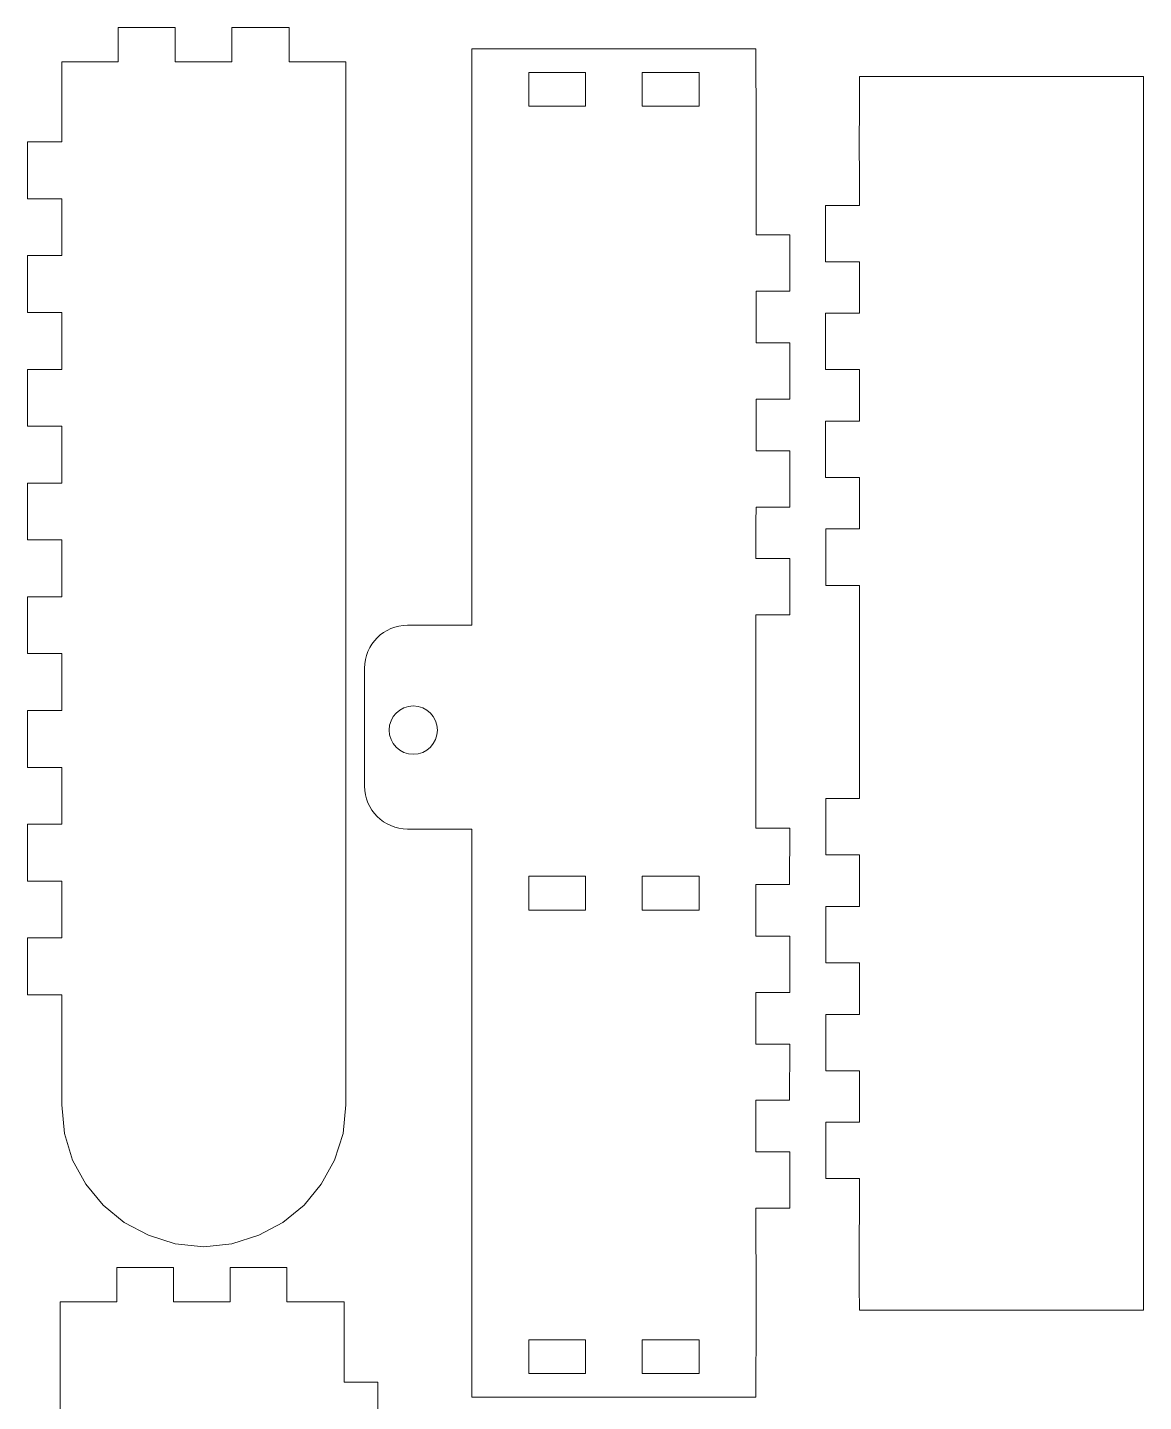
# Model space of a CAD drawing. Header units: millimetres. Extents: x -2181 to -135, y -809 to 517.
# Drawn here: x -328.5 to -229.3, y -0.7 to 121.5 of the extents above; entities that cross this region are included whole.
import ezdxf

# ---------------------------------------------------------------- set-up
doc = ezdxf.new("R2010")
doc.units = ezdxf.units.MM
doc.header["$MEASUREMENT"] = 0
doc.layers.add('layer 1', color=7, linetype='Continuous')

msp = doc.modelspace()

# ---------------------------------------------------------------- linework, layer by layer
at = {"layer": 'layer 1', "color": 250, "lineweight": 18}
for points, knots in [([(-300.2143, 118.4305), (-300.2143, 118.4305), (-305.2643, 118.4305), (-305.2643, 118.4305), (-305.2643, 118.4305), (-305.2643, 118.4305), (-305.2643, 121.4804), (-305.2643, 121.4804), (-305.2643, 121.4804), (-305.2643, 121.4804), (-310.3393, 121.4804), (-310.3393, 121.4804), (-310.3393, 121.4804), (-310.3393, 121.4804), (-310.3393, 118.4305), (-310.3393, 118.4305), (-310.3393, 118.4305), (-310.3393, 118.4305), (-315.3893, 118.4305), (-315.3893, 118.4305), (-315.3893, 118.4305), (-315.3893, 118.4305), (-315.3893, 121.4804), (-315.3893, 121.4804), (-315.3893, 121.4804), (-315.3893, 121.4804), (-320.4393, 121.4804), (-320.4393, 121.4804), (-320.4393, 121.4804), (-320.4393, 121.4804), (-320.4393, 118.4305), (-320.4393, 118.4305), (-320.4393, 118.4305), (-320.4393, 118.4305), (-325.4643, 118.4305), (-325.4643, 118.4305), (-325.4643, 118.4305), (-325.4643, 118.4305), (-325.4643, 111.3054), (-325.4643, 111.3054), (-325.4643, 111.3054), (-325.4643, 111.3054), (-328.5142, 111.3054), (-328.5142, 111.3054), (-328.5142, 111.3054), (-328.5142, 111.3054), (-328.5142, 106.2555), (-328.5142, 106.2555), (-328.5142, 106.2555), (-328.5142, 106.2555), (-325.4643, 106.2555), (-325.4643, 106.2555), (-325.4643, 106.2555), (-325.4643, 106.2555), (-325.4643, 101.2055), (-325.4643, 101.2055), (-325.4643, 101.2055), (-325.4643, 101.2055), (-328.5142, 101.2055), (-328.5142, 101.2055), (-328.5142, 101.2055), (-328.5142, 101.2055), (-328.5142, 96.1555), (-328.5142, 96.1555), (-328.5142, 96.1555), (-328.5142, 96.1555), (-325.4643, 96.1555), (-325.4643, 96.1555), (-325.4643, 96.1555), (-325.4643, 96.1555), (-325.4643, 91.0805), (-325.4643, 91.0805), (-325.4643, 91.0805), (-325.4643, 91.0805), (-328.5142, 91.0805), (-328.5142, 91.0805), (-328.5142, 91.0805), (-328.5142, 91.0805), (-328.5142, 86.0554), (-328.5142, 86.0554), (-328.5142, 86.0554), (-328.5142, 86.0554), (-325.4643, 86.0554), (-325.4643, 86.0554), (-325.4643, 86.0554), (-325.4643, 86.0554), (-325.4643, 80.9805), (-325.4643, 80.9805), (-325.4643, 80.9805), (-325.4643, 80.9805), (-328.5142, 80.9805), (-328.5142, 80.9805), (-328.5142, 80.9805), (-328.5142, 80.9805), (-328.5142, 75.9304), (-328.5142, 75.9304), (-328.5142, 75.9304), (-328.5142, 75.9304), (-325.4643, 75.9304), (-325.4643, 75.9304), (-325.4643, 75.9304), (-325.4643, 75.9304), (-325.4643, 70.8804), (-325.4643, 70.8804), (-325.4643, 70.8804), (-325.4643, 70.8804), (-328.5142, 70.8804), (-328.5142, 70.8804), (-328.5142, 70.8804), (-328.5142, 70.8804), (-328.5142, 65.8304), (-328.5142, 65.8304), (-328.5142, 65.8304), (-328.5142, 65.8304), (-325.4643, 65.8304), (-325.4643, 65.8304), (-325.4643, 65.8304), (-325.4643, 65.8304), (-325.4643, 60.7554), (-325.4643, 60.7554), (-325.4643, 60.7554), (-325.4643, 60.7554), (-328.5142, 60.7554), (-328.5142, 60.7554), (-328.5142, 60.7554), (-328.5142, 60.7554), (-328.5142, 55.7054), (-328.5142, 55.7054), (-328.5142, 55.7054), (-328.5142, 55.7054), (-325.4643, 55.7054), (-325.4643, 55.7054), (-325.4643, 55.7054), (-325.4643, 55.7054), (-325.4643, 50.6556), (-325.4643, 50.6556), (-325.4643, 50.6556), (-325.4643, 50.6556), (-328.5142, 50.6556), (-328.5142, 50.6556), (-328.5142, 50.6556), (-328.5142, 50.6556), (-328.5142, 45.6055), (-328.5142, 45.6055), (-328.5142, 45.6055), (-328.5142, 45.6055), (-325.4643, 45.6055), (-325.4643, 45.6055), (-325.4643, 45.6055), (-325.4643, 45.6055), (-325.4643, 40.5555), (-325.4643, 40.5555), (-325.4643, 40.5555), (-325.4643, 40.5555), (-328.5142, 40.5555), (-328.5142, 40.5555), (-328.5142, 40.5555), (-328.5142, 40.5555), (-328.5142, 35.5055), (-328.5142, 35.5055), (-328.5142, 35.5055), (-328.5142, 35.5055), (-325.4643, 35.5055), (-325.4643, 35.5055), (-325.4643, 35.5055), (-325.4643, 35.5055), (-325.4643, 25.7305), (-325.4643, 25.7305), (-325.4643, 25.7305), (-325.4643, 25.7305), (-325.2143, 23.1805), (-325.2143, 23.1805), (-325.2143, 23.1805), (-325.2143, 23.1805), (-324.5143, 20.8055), (-324.5143, 20.8055), (-324.5143, 20.8055), (-324.5143, 20.8055), (-323.3143, 18.6555), (-323.3143, 18.6555), (-323.3143, 18.6555), (-323.3143, 18.6555), (-321.7893, 16.8055), (-321.7893, 16.8055), (-321.7893, 16.8055), (-321.7893, 16.8055), (-319.9143, 15.2555), (-319.9143, 15.2555), (-319.9143, 15.2555), (-319.9143, 15.2555), (-317.7643, 14.1305), (-317.7643, 14.1305), (-317.7643, 14.1305), (-317.7643, 14.1305), (-315.3893, 13.3555), (-315.3893, 13.3555), (-315.3893, 13.3555), (-315.3893, 13.3555), (-312.8392, 13.1055), (-312.8392, 13.1055), (-312.8392, 13.1055), (-312.8392, 13.1055), (-310.3393, 13.3555), (-310.3393, 13.3555), (-310.3393, 13.3555), (-310.3393, 13.3555), (-307.9393, 14.1305), (-307.9393, 14.1305), (-307.9393, 14.1305), (-307.9393, 14.1305), (-305.8143, 15.2555), (-305.8143, 15.2555), (-305.8143, 15.2555), (-305.8143, 15.2555), (-303.9142, 16.8055), (-303.9142, 16.8055), (-303.9142, 16.8055), (-303.9142, 16.8055), (-302.4142, 18.6555), (-302.4142, 18.6555), (-302.4142, 18.6555), (-302.4142, 18.6555), (-301.2142, 20.8055), (-301.2142, 20.8055), (-301.2142, 20.8055), (-301.2142, 20.8055), (-300.4643, 23.1805), (-300.4643, 23.1805), (-300.4643, 23.1805), (-300.4643, 23.1805), (-300.2143, 25.7305), (-300.2143, 25.7305), (-300.2143, 25.7305), (-300.2143, 25.7305), (-300.2143, 118.4305), (-300.2143, 118.4305)], [0, 0, 0, 0, 0.01666667, 0.01666667, 0.01666667, 0.01666667, 0.03333333, 0.03333333, 0.03333333, 0.03333333, 0.05, 0.05, 0.05, 0.05, 0.06666667, 0.06666667, 0.06666667, 0.06666667, 0.08333333, 0.08333333, 0.08333333, 0.08333333, 0.1, 0.1, 0.1, 0.1, 0.11666667, 0.11666667, 0.11666667, 0.11666667, 0.13333333, 0.13333333, 0.13333333, 0.13333333, 0.15, 0.15, 0.15, 0.15, 0.16666667, 0.16666667, 0.16666667, 0.16666667, 0.18333333, 0.18333333, 0.18333333, 0.18333333, 0.2, 0.2, 0.2, 0.2, 0.21666667, 0.21666667, 0.21666667, 0.21666667, 0.23333333, 0.23333333, 0.23333333, 0.23333333, 0.25, 0.25, 0.25, 0.25, 0.26666667, 0.26666667, 0.26666667, 0.26666667, 0.28333333, 0.28333333, 0.28333333, 0.28333333, 0.3, 0.3, 0.3, 0.3, 0.31666667, 0.31666667, 0.31666667, 0.31666667, 0.33333333, 0.33333333, 0.33333333, 0.33333333, 0.35, 0.35, 0.35, 0.35, 0.36666667, 0.36666667, 0.36666667, 0.36666667, 0.38333333, 0.38333333, 0.38333333, 0.38333333, 0.4, 0.4, 0.4, 0.4, 0.41666667, 0.41666667, 0.41666667, 0.41666667, 0.43333333, 0.43333333, 0.43333333, 0.43333333, 0.45, 0.45, 0.45, 0.45, 0.46666667, 0.46666667, 0.46666667, 0.46666667, 0.48333333, 0.48333333, 0.48333333, 0.48333333, 0.5, 0.5, 0.5, 0.5, 0.51666667, 0.51666667, 0.51666667, 0.51666667, 0.53333333, 0.53333333, 0.53333333, 0.53333333, 0.55, 0.55, 0.55, 0.55, 0.56666667, 0.56666667, 0.56666667, 0.56666667, 0.58333333, 0.58333333, 0.58333333, 0.58333333, 0.6, 0.6, 0.6, 0.6, 0.61666667, 0.61666667, 0.61666667, 0.61666667, 0.63333333, 0.63333333, 0.63333333, 0.63333333, 0.65, 0.65, 0.65, 0.65, 0.66666667, 0.66666667, 0.66666667, 0.66666667, 0.68333333, 0.68333333, 0.68333333, 0.68333333, 0.7, 0.7, 0.7, 0.7, 0.71666667, 0.71666667, 0.71666667, 0.71666667, 0.73333333, 0.73333333, 0.73333333, 0.73333333, 0.75, 0.75, 0.75, 0.75, 0.76666667, 0.76666667, 0.76666667, 0.76666667, 0.78333333, 0.78333333, 0.78333333, 0.78333333, 0.8, 0.8, 0.8, 0.8, 0.81666667, 0.81666667, 0.81666667, 0.81666667, 0.83333333, 0.83333333, 0.83333333, 0.83333333, 0.85, 0.85, 0.85, 0.85, 0.86666667, 0.86666667, 0.86666667, 0.86666667, 0.88333333, 0.88333333, 0.88333333, 0.88333333, 0.9, 0.9, 0.9, 0.9, 0.91666667, 0.91666667, 0.91666667, 0.91666667, 0.93333333, 0.93333333, 0.93333333, 0.93333333, 0.95, 0.95, 0.95, 0.95, 0.96666667, 0.96666667, 0.96666667, 0.96666667, 1, 1, 1, 1]), ([(-289.004, 50.2326), (-289.004, 50.2326), (-289.009, -0.272), (-289.009, -0.272), (-289.009, -0.272), (-289.009, -0.272), (-263.759, -0.272), (-263.759, -0.272), (-263.759, -0.272), (-263.759, -0.272), (-263.7468, 6.9521), (-263.7468, 6.9521), (-263.7468, 6.9521), (-263.7468, 6.9521), (-263.7289, 11.939), (-263.7289, 11.939), (-263.7289, 11.939), (-263.7289, 11.939), (-263.7611, 12.9162), (-263.7611, 12.9162), (-263.7611, 12.9162), (-263.7611, 12.9162), (-263.7611, 15.3129), (-263.7611, 15.3129), (-263.7611, 15.3129), (-263.7611, 15.3129), (-263.7611, 16.534), (-263.7611, 16.534), (-263.7611, 16.534), (-263.7611, 16.534), (-260.7611, 16.534), (-260.7611, 16.534), (-260.7611, 16.534), (-260.7611, 16.534), (-260.7631, 21.5393), (-260.7631, 21.5393), (-260.7631, 21.5393), (-260.7631, 21.5393), (-263.7631, 21.5393), (-263.7631, 21.5393), (-263.7631, 21.5393), (-263.7631, 21.5393), (-263.7611, 22.503), (-263.7611, 22.503), (-263.7611, 22.503), (-263.7611, 22.503), (-263.7611, 24.8996), (-263.7611, 24.8996), (-263.7611, 24.8996), (-263.7611, 24.8996), (-263.7659, 26.121), (-263.7659, 26.121), (-263.7659, 26.121), (-263.7659, 26.121), (-260.7659, 26.121), (-260.7659, 26.121), (-260.7659, 26.121), (-260.7659, 26.121), (-260.7611, 31.1215), (-260.7611, 31.1215), (-260.7611, 31.1215), (-260.7611, 31.1215), (-263.7611, 31.1215), (-263.7611, 31.1215), (-263.7611, 31.1215), (-263.7611, 31.1215), (-263.7611, 32.0897), (-263.7611, 32.0897), (-263.7611, 32.0897), (-263.7611, 32.0897), (-263.7611, 34.4863), (-263.7611, 34.4863), (-263.7611, 34.4863), (-263.7611, 34.4863), (-263.7611, 35.7151), (-263.7611, 35.7151), (-263.7611, 35.7151), (-263.7611, 35.7151), (-260.7611, 35.7151), (-260.7611, 35.7151), (-260.7611, 35.7151), (-260.7611, 35.7151), (-260.7611, 40.7224), (-260.7611, 40.7224), (-260.7611, 40.7224), (-260.7611, 40.7224), (-263.7611, 40.7224), (-263.7611, 40.7224), (-263.7611, 40.7224), (-263.7611, 40.7224), (-263.7611, 41.7001), (-263.7611, 41.7001), (-263.7611, 41.7001), (-263.7611, 41.7001), (-263.7611, 44.0849), (-263.7611, 44.0849), (-263.7611, 44.0849), (-263.7611, 44.0849), (-263.7658, 45.3018), (-263.7658, 45.3018), (-263.7658, 45.3018), (-263.7658, 45.3018), (-260.7658, 45.3018), (-260.7658, 45.3018), (-260.7658, 45.3018), (-260.7658, 45.3018), (-260.7611, 50.3065), (-260.7611, 50.3065), (-260.7611, 50.3065), (-260.7611, 50.3065), (-263.7611, 50.3065), (-263.7611, 50.3065), (-263.7611, 50.3065), (-263.7611, 50.3065), (-263.759, 51.1497), (-263.759, 51.1497), (-263.759, 51.1497), (-263.759, 51.1497), (-263.759, 53.5582), (-263.759, 53.5582), (-263.759, 53.5582), (-263.759, 53.5582), (-263.759, 55.943), (-263.759, 55.943), (-263.759, 55.943), (-263.759, 55.943), (-263.759, 58.3397), (-263.759, 58.3397), (-263.759, 58.3397), (-263.759, 58.3397), (-263.759, 60.7364), (-263.759, 60.7364), (-263.759, 60.7364), (-263.759, 60.7364), (-263.759, 63.1449), (-263.759, 63.1449), (-263.759, 63.1449), (-263.759, 63.1449), (-263.759, 65.5297), (-263.759, 65.5297), (-263.759, 65.5297), (-263.759, 65.5297), (-263.759, 67.9264), (-263.759, 67.9264), (-263.759, 67.9264), (-263.759, 67.9264), (-263.759, 69.2583), (-263.759, 69.2583), (-263.759, 69.2583), (-263.759, 69.2583), (-260.759, 69.2583), (-260.759, 69.2583), (-260.759, 69.2583), (-260.759, 69.2583), (-260.759, 74.2793), (-260.759, 74.2793), (-260.759, 74.2793), (-260.759, 74.2793), (-263.759, 74.2793), (-263.759, 74.2793), (-263.759, 74.2793), (-263.759, 74.2793), (-263.759, 75.1164), (-263.759, 75.1164), (-263.759, 75.1164), (-263.759, 75.1164), (-263.759, 77.5131), (-263.759, 77.5131), (-263.759, 77.5131), (-263.759, 77.5131), (-263.7532, 78.855), (-263.7532, 78.855), (-263.7532, 78.855), (-263.7532, 78.855), (-260.7532, 78.855), (-260.7532, 78.855), (-260.7532, 78.855), (-260.7532, 78.855), (-260.7532, 83.8536), (-260.7532, 83.8536), (-260.7532, 83.8536), (-260.7532, 83.8536), (-263.7532, 83.8536), (-263.7532, 83.8536), (-263.7532, 83.8536), (-263.7532, 83.8536), (-263.7532, 84.8209), (-263.7532, 84.8209), (-263.7532, 84.8209), (-263.7532, 84.8209), (-263.7532, 87.2176), (-263.7532, 87.2176), (-263.7532, 87.2176), (-263.7532, 87.2176), (-263.7532, 88.4395), (-263.7532, 88.4395), (-263.7532, 88.4395), (-263.7532, 88.4395), (-260.7532, 88.4395), (-260.7532, 88.4395), (-260.7532, 88.4395), (-260.7532, 88.4395), (-260.7532, 93.4436), (-260.7532, 93.4436), (-260.7532, 93.4436), (-260.7532, 93.4436), (-263.7532, 93.4436), (-263.7532, 93.4436), (-263.7532, 93.4436), (-263.7532, 93.4436), (-263.7532, 94.4076), (-263.7532, 94.4076), (-263.7532, 94.4076), (-263.7532, 94.4076), (-263.7532, 96.8043), (-263.7532, 96.8043), (-263.7532, 96.8043), (-263.7532, 96.8043), (-263.7532, 98.0309), (-263.7532, 98.0309), (-263.7532, 98.0309), (-263.7532, 98.0309), (-260.7532, 98.0309), (-260.7532, 98.0309), (-260.7532, 98.0309), (-260.7532, 98.0309), (-260.7532, 103.0375), (-260.7532, 103.0375), (-260.7532, 103.0375), (-260.7532, 103.0375), (-263.7532, 103.0375), (-263.7532, 103.0375), (-263.7532, 103.0375), (-263.7532, 103.0375), (-263.7532, 103.9943), (-263.7532, 103.9943), (-263.7532, 103.9943), (-263.7532, 103.9943), (-263.7532, 106.4029), (-263.7532, 106.4029), (-263.7532, 106.4029), (-263.7532, 106.4029), (-263.746, 107.6274), (-263.746, 107.6274), (-263.746, 107.6274), (-263.746, 107.6274), (-263.7532, 112.6144), (-263.7532, 112.6144), (-263.7532, 112.6144), (-263.7532, 112.6144), (-263.759, 119.5855), (-263.759, 119.5855), (-263.759, 119.5855), (-263.759, 119.5855), (-289.009, 119.5855), (-289.009, 119.5855), (-289.009, 119.5855), (-289.009, 119.5855), (-289.0077, 68.3556), (-289.0077, 68.3556)], [0, 0, 0, 0, 0.01515152, 0.01515152, 0.01515152, 0.01515152, 0.03030303, 0.03030303, 0.03030303, 0.03030303, 0.04545455, 0.04545455, 0.04545455, 0.04545455, 0.06060606, 0.06060606, 0.06060606, 0.06060606, 0.07575758, 0.07575758, 0.07575758, 0.07575758, 0.09090909, 0.09090909, 0.09090909, 0.09090909, 0.10606061, 0.10606061, 0.10606061, 0.10606061, 0.12121212, 0.12121212, 0.12121212, 0.12121212, 0.13636364, 0.13636364, 0.13636364, 0.13636364, 0.15151515, 0.15151515, 0.15151515, 0.15151515, 0.16666667, 0.16666667, 0.16666667, 0.16666667, 0.18181818, 0.18181818, 0.18181818, 0.18181818, 0.1969697, 0.1969697, 0.1969697, 0.1969697, 0.21212121, 0.21212121, 0.21212121, 0.21212121, 0.22727273, 0.22727273, 0.22727273, 0.22727273, 0.24242424, 0.24242424, 0.24242424, 0.24242424, 0.25757576, 0.25757576, 0.25757576, 0.25757576, 0.27272727, 0.27272727, 0.27272727, 0.27272727, 0.28787879, 0.28787879, 0.28787879, 0.28787879, 0.3030303, 0.3030303, 0.3030303, 0.3030303, 0.31818182, 0.31818182, 0.31818182, 0.31818182, 0.33333333, 0.33333333, 0.33333333, 0.33333333, 0.34848485, 0.34848485, 0.34848485, 0.34848485, 0.36363636, 0.36363636, 0.36363636, 0.36363636, 0.37878788, 0.37878788, 0.37878788, 0.37878788, 0.39393939, 0.39393939, 0.39393939, 0.39393939, 0.40909091, 0.40909091, 0.40909091, 0.40909091, 0.42424242, 0.42424242, 0.42424242, 0.42424242, 0.43939394, 0.43939394, 0.43939394, 0.43939394, 0.45454545, 0.45454545, 0.45454545, 0.45454545, 0.46969697, 0.46969697, 0.46969697, 0.46969697, 0.48484848, 0.48484848, 0.48484848, 0.48484848, 0.5, 0.5, 0.5, 0.5, 0.51515152, 0.51515152, 0.51515152, 0.51515152, 0.53030303, 0.53030303, 0.53030303, 0.53030303, 0.54545455, 0.54545455, 0.54545455, 0.54545455, 0.56060606, 0.56060606, 0.56060606, 0.56060606, 0.57575758, 0.57575758, 0.57575758, 0.57575758, 0.59090909, 0.59090909, 0.59090909, 0.59090909, 0.60606061, 0.60606061, 0.60606061, 0.60606061, 0.62121212, 0.62121212, 0.62121212, 0.62121212, 0.63636364, 0.63636364, 0.63636364, 0.63636364, 0.65151515, 0.65151515, 0.65151515, 0.65151515, 0.66666667, 0.66666667, 0.66666667, 0.66666667, 0.68181818, 0.68181818, 0.68181818, 0.68181818, 0.6969697, 0.6969697, 0.6969697, 0.6969697, 0.71212121, 0.71212121, 0.71212121, 0.71212121, 0.72727273, 0.72727273, 0.72727273, 0.72727273, 0.74242424, 0.74242424, 0.74242424, 0.74242424, 0.75757576, 0.75757576, 0.75757576, 0.75757576, 0.77272727, 0.77272727, 0.77272727, 0.77272727, 0.78787879, 0.78787879, 0.78787879, 0.78787879, 0.8030303, 0.8030303, 0.8030303, 0.8030303, 0.81818182, 0.81818182, 0.81818182, 0.81818182, 0.83333333, 0.83333333, 0.83333333, 0.83333333, 0.84848485, 0.84848485, 0.84848485, 0.84848485, 0.86363636, 0.86363636, 0.86363636, 0.86363636, 0.87878788, 0.87878788, 0.87878788, 0.87878788, 0.89393939, 0.89393939, 0.89393939, 0.89393939, 0.90909091, 0.90909091, 0.90909091, 0.90909091, 0.92424242, 0.92424242, 0.92424242, 0.92424242, 0.93939394, 0.93939394, 0.93939394, 0.93939394, 0.95454545, 0.95454545, 0.95454545, 0.95454545, 0.96969697, 0.96969697, 0.96969697, 0.96969697, 1, 1, 1, 1]), ([(-278.909, 117.4786), (-278.909, 117.4786), (-283.959, 117.4786), (-283.959, 117.4786), (-283.959, 117.4786), (-283.959, 117.4786), (-283.959, 114.4786), (-283.959, 114.4786), (-283.959, 114.4786), (-283.959, 114.4786), (-278.909, 114.4786), (-278.909, 114.4786), (-278.909, 114.4786), (-278.909, 114.4786), (-278.909, 117.4786), (-278.909, 117.4786)], [0, 0, 0, 0, 0.2, 0.2, 0.2, 0.2, 0.4, 0.4, 0.4, 0.4, 0.6, 0.6, 0.6, 0.6, 1, 1, 1, 1]), ([(-268.8091, 117.4786), (-268.8091, 117.4786), (-273.884, 117.4786), (-273.884, 117.4786), (-273.884, 117.4786), (-273.884, 117.4786), (-273.884, 114.4786), (-273.884, 114.4786), (-273.884, 114.4786), (-273.884, 114.4786), (-268.8091, 114.4786), (-268.8091, 114.4786), (-268.8091, 114.4786), (-268.8091, 114.4786), (-268.8091, 117.4786), (-268.8091, 117.4786)], [0, 0, 0, 0, 0.2, 0.2, 0.2, 0.2, 0.4, 0.4, 0.4, 0.4, 0.6, 0.6, 0.6, 0.6, 1, 1, 1, 1]), ([(-229.3126, 117.1369), (-229.3126, 117.1369), (-229.3126, 7.4793), (-229.3126, 7.4793), (-229.3126, 7.4793), (-229.3126, 7.4793), (-254.5626, 7.4793), (-254.5626, 7.4793), (-254.5626, 7.4793), (-254.5626, 7.4793), (-254.5748, 9.5853), (-254.5748, 9.5853), (-254.5748, 9.5853), (-254.5748, 9.5853), (-254.5927, 14.5722), (-254.5927, 14.5722), (-254.5927, 14.5722), (-254.5927, 14.5722), (-254.5605, 15.5495), (-254.5605, 15.5495), (-254.5605, 15.5495), (-254.5605, 15.5495), (-254.5605, 17.9461), (-254.5605, 17.9461), (-254.5605, 17.9461), (-254.5605, 17.9461), (-254.5605, 19.1672), (-254.5605, 19.1672), (-254.5605, 19.1672), (-254.5605, 19.1672), (-257.5605, 19.1672), (-257.5605, 19.1672), (-257.5605, 19.1672), (-257.5605, 19.1672), (-257.5585, 24.1726), (-257.5585, 24.1726), (-257.5585, 24.1726), (-257.5585, 24.1726), (-254.5585, 24.1726), (-254.5585, 24.1726), (-254.5585, 24.1726), (-254.5585, 24.1726), (-254.5605, 25.1362), (-254.5605, 25.1362), (-254.5605, 25.1362), (-254.5605, 25.1362), (-254.5605, 27.5328), (-254.5605, 27.5328), (-254.5605, 27.5328), (-254.5605, 27.5328), (-254.5557, 28.7542), (-254.5557, 28.7542), (-254.5557, 28.7542), (-254.5557, 28.7542), (-257.5557, 28.7542), (-257.5557, 28.7542), (-257.5557, 28.7542), (-257.5557, 28.7542), (-257.5605, 33.7547), (-257.5605, 33.7547), (-257.5605, 33.7547), (-257.5605, 33.7547), (-254.5605, 33.7547), (-254.5605, 33.7547), (-254.5605, 33.7547), (-254.5605, 33.7547), (-254.5605, 34.7229), (-254.5605, 34.7229), (-254.5605, 34.7229), (-254.5605, 34.7229), (-254.5605, 37.1196), (-254.5605, 37.1196), (-254.5605, 37.1196), (-254.5605, 37.1196), (-254.5605, 38.3483), (-254.5605, 38.3483), (-254.5605, 38.3483), (-254.5605, 38.3483), (-257.5605, 38.3483), (-257.5605, 38.3483), (-257.5605, 38.3483), (-257.5605, 38.3483), (-257.5605, 43.3556), (-257.5605, 43.3556), (-257.5605, 43.3556), (-257.5605, 43.3556), (-254.5605, 43.3556), (-254.5605, 43.3556), (-254.5605, 43.3556), (-254.5605, 43.3556), (-254.5605, 44.3333), (-254.5605, 44.3333), (-254.5605, 44.3333), (-254.5605, 44.3333), (-254.5605, 46.7181), (-254.5605, 46.7181), (-254.5605, 46.7181), (-254.5605, 46.7181), (-254.5558, 47.935), (-254.5558, 47.935), (-254.5558, 47.935), (-254.5558, 47.935), (-257.5557, 47.935), (-257.5557, 47.935), (-257.5557, 47.935), (-257.5557, 47.935), (-257.5605, 52.9397), (-257.5605, 52.9397), (-257.5605, 52.9397), (-257.5605, 52.9397), (-254.5605, 52.9397), (-254.5605, 52.9397), (-254.5605, 52.9397), (-254.5605, 52.9397), (-254.5626, 53.7829), (-254.5626, 53.7829), (-254.5626, 53.7829), (-254.5626, 53.7829), (-254.5626, 56.1914), (-254.5626, 56.1914), (-254.5626, 56.1914), (-254.5626, 56.1914), (-254.5626, 58.5762), (-254.5626, 58.5762), (-254.5626, 58.5762), (-254.5626, 58.5762), (-254.5626, 60.9729), (-254.5626, 60.9729), (-254.5626, 60.9729), (-254.5626, 60.9729), (-254.5626, 63.3696), (-254.5626, 63.3696), (-254.5626, 63.3696), (-254.5626, 63.3696), (-254.5626, 65.7781), (-254.5626, 65.7781), (-254.5626, 65.7781), (-254.5626, 65.7781), (-254.5626, 68.1629), (-254.5626, 68.1629), (-254.5626, 68.1629), (-254.5626, 68.1629), (-254.5626, 70.5596), (-254.5626, 70.5596), (-254.5626, 70.5596), (-254.5626, 70.5596), (-254.5626, 71.8915), (-254.5626, 71.8915), (-254.5626, 71.8915), (-254.5626, 71.8915), (-257.5625, 71.8915), (-257.5625, 71.8915), (-257.5625, 71.8915), (-257.5625, 71.8915), (-257.5625, 76.9125), (-257.5625, 76.9125), (-257.5625, 76.9125), (-257.5625, 76.9125), (-254.5626, 76.9125), (-254.5626, 76.9125), (-254.5626, 76.9125), (-254.5626, 76.9125), (-254.5626, 77.7497), (-254.5626, 77.7497), (-254.5626, 77.7497), (-254.5626, 77.7497), (-254.5626, 80.1463), (-254.5626, 80.1463), (-254.5626, 80.1463), (-254.5626, 80.1463), (-254.5684, 81.4882), (-254.5684, 81.4882), (-254.5684, 81.4882), (-254.5684, 81.4882), (-257.5684, 81.4882), (-257.5684, 81.4882), (-257.5684, 81.4882), (-257.5684, 81.4882), (-257.5684, 86.4868), (-257.5684, 86.4868), (-257.5684, 86.4868), (-257.5684, 86.4868), (-254.5684, 86.4868), (-254.5684, 86.4868), (-254.5684, 86.4868), (-254.5684, 86.4868), (-254.5684, 87.4542), (-254.5684, 87.4542), (-254.5684, 87.4542), (-254.5684, 87.4542), (-254.5684, 89.8509), (-254.5684, 89.8509), (-254.5684, 89.8509), (-254.5684, 89.8509), (-254.5684, 91.0727), (-254.5684, 91.0727), (-254.5684, 91.0727), (-254.5684, 91.0727), (-257.5684, 91.0727), (-257.5684, 91.0727), (-257.5684, 91.0727), (-257.5684, 91.0727), (-257.5684, 96.0769), (-257.5684, 96.0769), (-257.5684, 96.0769), (-257.5684, 96.0769), (-254.5684, 96.0769), (-254.5684, 96.0769), (-254.5684, 96.0769), (-254.5684, 96.0769), (-254.5684, 97.0408), (-254.5684, 97.0408), (-254.5684, 97.0408), (-254.5684, 97.0408), (-254.5684, 99.4375), (-254.5684, 99.4375), (-254.5684, 99.4375), (-254.5684, 99.4375), (-254.5684, 100.6641), (-254.5684, 100.6641), (-254.5684, 100.6641), (-254.5684, 100.6641), (-257.5684, 100.6641), (-257.5684, 100.6641), (-257.5684, 100.6641), (-257.5684, 100.6641), (-257.5684, 105.6707), (-257.5684, 105.6707), (-257.5684, 105.6707), (-257.5684, 105.6707), (-254.5684, 105.6707), (-254.5684, 105.6707), (-254.5684, 105.6707), (-254.5684, 105.6707), (-254.5684, 106.6275), (-254.5684, 106.6275), (-254.5684, 106.6275), (-254.5684, 106.6275), (-254.5684, 109.0361), (-254.5684, 109.0361), (-254.5684, 109.0361), (-254.5684, 109.0361), (-254.5756, 110.2606), (-254.5756, 110.2606), (-254.5756, 110.2606), (-254.5756, 110.2606), (-254.5684, 115.2477), (-254.5684, 115.2477), (-254.5684, 115.2477), (-254.5684, 115.2477), (-254.5626, 117.1369), (-254.5626, 117.1369), (-254.5626, 117.1369), (-254.5626, 117.1369), (-229.3126, 117.1369), (-229.3126, 117.1369)], [0, 0, 0, 0, 0.01538462, 0.01538462, 0.01538462, 0.01538462, 0.03076923, 0.03076923, 0.03076923, 0.03076923, 0.04615385, 0.04615385, 0.04615385, 0.04615385, 0.06153846, 0.06153846, 0.06153846, 0.06153846, 0.07692308, 0.07692308, 0.07692308, 0.07692308, 0.09230769, 0.09230769, 0.09230769, 0.09230769, 0.10769231, 0.10769231, 0.10769231, 0.10769231, 0.12307692, 0.12307692, 0.12307692, 0.12307692, 0.13846154, 0.13846154, 0.13846154, 0.13846154, 0.15384615, 0.15384615, 0.15384615, 0.15384615, 0.16923077, 0.16923077, 0.16923077, 0.16923077, 0.18461538, 0.18461538, 0.18461538, 0.18461538, 0.2, 0.2, 0.2, 0.2, 0.21538462, 0.21538462, 0.21538462, 0.21538462, 0.23076923, 0.23076923, 0.23076923, 0.23076923, 0.24615385, 0.24615385, 0.24615385, 0.24615385, 0.26153846, 0.26153846, 0.26153846, 0.26153846, 0.27692308, 0.27692308, 0.27692308, 0.27692308, 0.29230769, 0.29230769, 0.29230769, 0.29230769, 0.30769231, 0.30769231, 0.30769231, 0.30769231, 0.32307692, 0.32307692, 0.32307692, 0.32307692, 0.33846154, 0.33846154, 0.33846154, 0.33846154, 0.35384615, 0.35384615, 0.35384615, 0.35384615, 0.36923077, 0.36923077, 0.36923077, 0.36923077, 0.38461538, 0.38461538, 0.38461538, 0.38461538, 0.4, 0.4, 0.4, 0.4, 0.41538462, 0.41538462, 0.41538462, 0.41538462, 0.43076923, 0.43076923, 0.43076923, 0.43076923, 0.44615385, 0.44615385, 0.44615385, 0.44615385, 0.46153846, 0.46153846, 0.46153846, 0.46153846, 0.47692308, 0.47692308, 0.47692308, 0.47692308, 0.49230769, 0.49230769, 0.49230769, 0.49230769, 0.50769231, 0.50769231, 0.50769231, 0.50769231, 0.52307692, 0.52307692, 0.52307692, 0.52307692, 0.53846154, 0.53846154, 0.53846154, 0.53846154, 0.55384615, 0.55384615, 0.55384615, 0.55384615, 0.56923077, 0.56923077, 0.56923077, 0.56923077, 0.58461538, 0.58461538, 0.58461538, 0.58461538, 0.6, 0.6, 0.6, 0.6, 0.61538462, 0.61538462, 0.61538462, 0.61538462, 0.63076923, 0.63076923, 0.63076923, 0.63076923, 0.64615385, 0.64615385, 0.64615385, 0.64615385, 0.66153846, 0.66153846, 0.66153846, 0.66153846, 0.67692308, 0.67692308, 0.67692308, 0.67692308, 0.69230769, 0.69230769, 0.69230769, 0.69230769, 0.70769231, 0.70769231, 0.70769231, 0.70769231, 0.72307692, 0.72307692, 0.72307692, 0.72307692, 0.73846154, 0.73846154, 0.73846154, 0.73846154, 0.75384615, 0.75384615, 0.75384615, 0.75384615, 0.76923077, 0.76923077, 0.76923077, 0.76923077, 0.78461538, 0.78461538, 0.78461538, 0.78461538, 0.8, 0.8, 0.8, 0.8, 0.81538462, 0.81538462, 0.81538462, 0.81538462, 0.83076923, 0.83076923, 0.83076923, 0.83076923, 0.84615385, 0.84615385, 0.84615385, 0.84615385, 0.86153846, 0.86153846, 0.86153846, 0.86153846, 0.87692308, 0.87692308, 0.87692308, 0.87692308, 0.89230769, 0.89230769, 0.89230769, 0.89230769, 0.90769231, 0.90769231, 0.90769231, 0.90769231, 0.92307692, 0.92307692, 0.92307692, 0.92307692, 0.93846154, 0.93846154, 0.93846154, 0.93846154, 0.95384615, 0.95384615, 0.95384615, 0.95384615, 0.96923077, 0.96923077, 0.96923077, 0.96923077, 1, 1, 1, 1]), ([(-289.0039, 50.2325), (-289.0039, 50.2325), (-294.7378, 50.2325), (-294.7378, 50.2325), (-294.7378, 50.2325), (-296.8362, 50.2325), (-298.5531, 51.9494), (-298.5531, 54.0479), (-298.5531, 54.0479), (-298.5531, 54.0479), (-298.5531, 64.5402), (-298.5531, 64.5402), (-298.5531, 64.5402), (-298.5531, 66.6386), (-296.8362, 68.3555), (-294.7378, 68.3555), (-294.7378, 68.3555), (-294.7378, 68.3555), (-289.0076, 68.3555), (-289.0076, 68.3555)], [0, 0, 0, 0, 0.16666667, 0.16666667, 0.16666667, 0.16666667, 0.33333333, 0.33333333, 0.33333333, 0.33333333, 0.5, 0.5, 0.5, 0.5, 0.66666667, 0.66666667, 0.66666667, 0.66666667, 1, 1, 1, 1]), ([(-292.0757, 59.0254), (-292.0757, 60.2107), (-293.0366, 61.1715), (-294.2218, 61.1715), (-294.2218, 61.1715), (-295.407, 61.1716), (-296.3679, 60.2107), (-296.3679, 59.0255), (-296.3679, 59.0255), (-296.368, 57.8403), (-295.407, 56.8794), (-294.2219, 56.8794), (-294.2219, 56.8794), (-293.0366, 56.8793), (-292.0757, 57.8403), (-292.0757, 59.0254)], [0, 0, 0, 0, 0.2, 0.2, 0.2, 0.2, 0.4, 0.4, 0.4, 0.4, 0.6, 0.6, 0.6, 0.6, 1, 1, 1, 1]), ([(-278.9094, 46.032), (-278.9094, 46.032), (-283.9594, 46.032), (-283.9594, 46.032), (-283.9594, 46.032), (-283.9594, 46.032), (-283.9594, 43.032), (-283.9594, 43.032), (-283.9594, 43.032), (-283.9594, 43.032), (-278.9094, 43.032), (-278.9094, 43.032), (-278.9094, 43.032), (-278.9094, 43.032), (-278.9094, 46.032), (-278.9094, 46.032)], [0, 0, 0, 0, 0.2, 0.2, 0.2, 0.2, 0.4, 0.4, 0.4, 0.4, 0.6, 0.6, 0.6, 0.6, 1, 1, 1, 1]), ([(-268.8095, 46.032), (-268.8095, 46.032), (-273.8844, 46.032), (-273.8844, 46.032), (-273.8844, 46.032), (-273.8844, 46.032), (-273.8844, 43.032), (-273.8844, 43.032), (-273.8844, 43.032), (-273.8844, 43.032), (-268.8095, 43.032), (-268.8095, 43.032), (-268.8095, 43.032), (-268.8095, 43.032), (-268.8095, 46.032), (-268.8095, 46.032)], [0, 0, 0, 0, 0.2, 0.2, 0.2, 0.2, 0.4, 0.4, 0.4, 0.4, 0.6, 0.6, 0.6, 0.6, 1, 1, 1, 1]), ([(-325.6235, 8.209), (-325.6235, 8.209), (-320.5735, 8.209), (-320.5735, 8.209), (-320.5735, 8.209), (-320.5735, 8.209), (-320.5735, 11.259), (-320.5735, 11.259), (-320.5735, 11.259), (-320.5735, 11.259), (-315.5486, 11.259), (-315.5486, 11.259), (-315.5486, 11.259), (-315.5486, 11.259), (-315.5486, 8.209), (-315.5486, 8.209), (-315.5486, 8.209), (-315.5486, 8.209), (-310.4986, 8.209), (-310.4986, 8.209), (-310.4986, 8.209), (-310.4986, 8.209), (-310.4986, 11.259), (-310.4986, 11.259), (-310.4986, 11.259), (-310.4986, 11.259), (-305.4486, 11.259), (-305.4486, 11.259), (-305.4486, 11.259), (-305.4486, 11.259), (-305.4486, 8.209), (-305.4486, 8.209), (-305.4486, 8.209), (-305.4486, 8.209), (-300.3736, 8.209), (-300.3736, 8.209), (-300.3736, 8.209), (-300.3736, 8.209), (-300.3736, 1.059), (-300.3736, 1.059), (-300.3736, 1.059), (-300.3736, 1.059), (-297.3736, 1.059), (-297.3736, 1.059), (-297.3736, 1.059), (-297.3736, 1.059), (-297.3736, -3.9909), (-297.3736, -3.9909), (-297.3736, -3.9909), (-297.3736, -3.9909), (-300.3736, -3.9909), (-300.3736, -3.9909), (-300.3736, -3.9909), (-300.3736, -3.9909), (-300.3736, -9.0159), (-300.3736, -9.0159), (-300.3736, -9.0159), (-300.3736, -9.0159), (-297.3736, -9.0159), (-297.3736, -9.0159), (-297.3736, -9.0159), (-297.3736, -9.0159), (-297.3736, -14.0909), (-297.3736, -14.0909), (-297.3736, -14.0909), (-297.3736, -14.0909), (-300.3736, -14.0909), (-300.3736, -14.0909), (-300.3736, -14.0909), (-300.3736, -14.0909), (-300.3736, -19.1409), (-300.3736, -19.1409), (-300.3736, -19.1409), (-300.3736, -19.1409), (-297.3736, -19.1409), (-297.3736, -19.1409), (-297.3736, -19.1409), (-297.3736, -19.1409), (-297.3736, -24.1909), (-297.3736, -24.1909), (-297.3736, -24.1909), (-297.3736, -24.1909), (-300.3736, -24.1909), (-300.3736, -24.1909), (-300.3736, -24.1909), (-300.3736, -24.1909), (-300.3736, -29.2409), (-300.3736, -29.2409), (-300.3736, -29.2409), (-300.3736, -29.2409), (-297.3736, -29.2409), (-297.3736, -29.2409), (-297.3736, -29.2409), (-297.3736, -29.2409), (-297.3736, -34.2909), (-297.3736, -34.2909), (-297.3736, -34.2909), (-297.3736, -34.2909), (-300.3736, -34.2909), (-300.3736, -34.2909), (-300.3736, -34.2909), (-300.3736, -34.2909), (-300.3736, -39.3409), (-300.3736, -39.3409), (-300.3736, -39.3409), (-300.3736, -39.3409), (-297.3736, -39.3409), (-297.3736, -39.3409), (-297.3736, -39.3409), (-297.3736, -39.3409), (-297.3736, -44.3909), (-297.3736, -44.3909), (-297.3736, -44.3909), (-297.3736, -44.3909), (-300.3736, -44.3909), (-300.3736, -44.3909), (-300.3736, -44.3909), (-300.3736, -44.3909), (-300.3736, -49.4409), (-300.3736, -49.4409), (-300.3736, -49.4409), (-300.3736, -49.4409), (-297.3736, -49.4409), (-297.3736, -49.4409), (-297.3736, -49.4409), (-297.3736, -49.4409), (-297.3736, -54.4909), (-297.3736, -54.4909), (-297.3736, -54.4909), (-297.3736, -54.4909), (-300.3736, -54.4909), (-300.3736, -54.4909), (-300.3736, -54.4909), (-300.3736, -54.4909), (-300.3736, -59.5409), (-300.3736, -59.5409), (-300.3736, -59.5409), (-300.3736, -59.5409), (-297.3736, -59.5409), (-297.3736, -59.5409), (-297.3736, -59.5409), (-297.3736, -59.5409), (-297.3736, -64.5909), (-297.3736, -64.5909), (-297.3736, -64.5909), (-297.3736, -64.5909), (-300.3736, -64.5909), (-300.3736, -64.5909), (-300.3736, -64.5909), (-300.3736, -64.5909), (-300.3736, -69.6409), (-300.3736, -69.6409), (-300.3736, -69.6409), (-300.3736, -69.6409), (-297.3736, -69.6409), (-297.3736, -69.6409), (-297.3736, -69.6409), (-297.3736, -69.6409), (-297.3736, -74.6909), (-297.3736, -74.6909), (-297.3736, -74.6909), (-297.3736, -74.6909), (-300.3736, -74.6909), (-300.3736, -74.6909), (-300.3736, -74.6909), (-300.3736, -74.6909), (-300.3736, -84.4659), (-300.3736, -84.4659), (-300.3736, -84.4659), (-300.3736, -84.4659), (-300.6234, -86.9909), (-300.6234, -86.9909), (-300.6234, -86.9909), (-300.6234, -86.9909), (-301.3736, -89.3909), (-301.3736, -89.3909), (-301.3736, -89.3909), (-301.3736, -89.3909), (-302.5236, -91.5409), (-302.5236, -91.5409), (-302.5236, -91.5409), (-302.5236, -91.5409), (-304.0736, -93.4159), (-304.0736, -93.4159), (-304.0736, -93.4159), (-304.0736, -93.4159), (-305.9236, -94.9409), (-305.9236, -94.9409), (-305.9236, -94.9409), (-305.9236, -94.9409), (-308.0986, -96.1159), (-308.0986, -96.1159), (-308.0986, -96.1159), (-308.0986, -96.1159), (-310.4485, -96.8159), (-310.4485, -96.8159), (-310.4485, -96.8159), (-310.4485, -96.8159), (-312.9986, -97.0909), (-312.9986, -97.0909), (-312.9986, -97.0909), (-312.9986, -97.0909), (-315.5486, -96.8159), (-315.5486, -96.8159), (-315.5486, -96.8159), (-315.5486, -96.8159), (-317.9236, -96.1159), (-317.9236, -96.1159), (-317.9236, -96.1159), (-317.9236, -96.1159), (-320.0735, -94.9409), (-320.0735, -94.9409), (-320.0735, -94.9409), (-320.0735, -94.9409), (-321.9236, -93.4159), (-321.9236, -93.4159), (-321.9236, -93.4159), (-321.9236, -93.4159), (-323.4736, -91.5409), (-323.4736, -91.5409), (-323.4736, -91.5409), (-323.4736, -91.5409), (-324.6736, -89.3909), (-324.6736, -89.3909), (-324.6736, -89.3909), (-324.6736, -89.3909), (-325.3736, -86.9909), (-325.3736, -86.9909), (-325.3736, -86.9909), (-325.3736, -86.9909), (-325.6235, -84.4659), (-325.6235, -84.4659), (-325.6235, -84.4659), (-325.6235, -84.4659), (-325.6235, 8.209), (-325.6235, 8.209)], [0, 0, 0, 0, 0.01666667, 0.01666667, 0.01666667, 0.01666667, 0.03333333, 0.03333333, 0.03333333, 0.03333333, 0.05, 0.05, 0.05, 0.05, 0.06666667, 0.06666667, 0.06666667, 0.06666667, 0.08333333, 0.08333333, 0.08333333, 0.08333333, 0.1, 0.1, 0.1, 0.1, 0.11666667, 0.11666667, 0.11666667, 0.11666667, 0.13333333, 0.13333333, 0.13333333, 0.13333333, 0.15, 0.15, 0.15, 0.15, 0.16666667, 0.16666667, 0.16666667, 0.16666667, 0.18333333, 0.18333333, 0.18333333, 0.18333333, 0.2, 0.2, 0.2, 0.2, 0.21666667, 0.21666667, 0.21666667, 0.21666667, 0.23333333, 0.23333333, 0.23333333, 0.23333333, 0.25, 0.25, 0.25, 0.25, 0.26666667, 0.26666667, 0.26666667, 0.26666667, 0.28333333, 0.28333333, 0.28333333, 0.28333333, 0.3, 0.3, 0.3, 0.3, 0.31666667, 0.31666667, 0.31666667, 0.31666667, 0.33333333, 0.33333333, 0.33333333, 0.33333333, 0.35, 0.35, 0.35, 0.35, 0.36666667, 0.36666667, 0.36666667, 0.36666667, 0.38333333, 0.38333333, 0.38333333, 0.38333333, 0.4, 0.4, 0.4, 0.4, 0.41666667, 0.41666667, 0.41666667, 0.41666667, 0.43333333, 0.43333333, 0.43333333, 0.43333333, 0.45, 0.45, 0.45, 0.45, 0.46666667, 0.46666667, 0.46666667, 0.46666667, 0.48333333, 0.48333333, 0.48333333, 0.48333333, 0.5, 0.5, 0.5, 0.5, 0.51666667, 0.51666667, 0.51666667, 0.51666667, 0.53333333, 0.53333333, 0.53333333, 0.53333333, 0.55, 0.55, 0.55, 0.55, 0.56666667, 0.56666667, 0.56666667, 0.56666667, 0.58333333, 0.58333333, 0.58333333, 0.58333333, 0.6, 0.6, 0.6, 0.6, 0.61666667, 0.61666667, 0.61666667, 0.61666667, 0.63333333, 0.63333333, 0.63333333, 0.63333333, 0.65, 0.65, 0.65, 0.65, 0.66666667, 0.66666667, 0.66666667, 0.66666667, 0.68333333, 0.68333333, 0.68333333, 0.68333333, 0.7, 0.7, 0.7, 0.7, 0.71666667, 0.71666667, 0.71666667, 0.71666667, 0.73333333, 0.73333333, 0.73333333, 0.73333333, 0.75, 0.75, 0.75, 0.75, 0.76666667, 0.76666667, 0.76666667, 0.76666667, 0.78333333, 0.78333333, 0.78333333, 0.78333333, 0.8, 0.8, 0.8, 0.8, 0.81666667, 0.81666667, 0.81666667, 0.81666667, 0.83333333, 0.83333333, 0.83333333, 0.83333333, 0.85, 0.85, 0.85, 0.85, 0.86666667, 0.86666667, 0.86666667, 0.86666667, 0.88333333, 0.88333333, 0.88333333, 0.88333333, 0.9, 0.9, 0.9, 0.9, 0.91666667, 0.91666667, 0.91666667, 0.91666667, 0.93333333, 0.93333333, 0.93333333, 0.93333333, 0.95, 0.95, 0.95, 0.95, 0.96666667, 0.96666667, 0.96666667, 0.96666667, 1, 1, 1, 1]), ([(-278.909, 4.8407), (-278.909, 4.8407), (-283.959, 4.8407), (-283.959, 4.8407), (-283.959, 4.8407), (-283.959, 4.8407), (-283.959, 1.8407), (-283.959, 1.8407), (-283.959, 1.8407), (-283.959, 1.8407), (-278.909, 1.8407), (-278.909, 1.8407), (-278.909, 1.8407), (-278.909, 1.8407), (-278.909, 4.8407), (-278.909, 4.8407)], [0, 0, 0, 0, 0.2, 0.2, 0.2, 0.2, 0.4, 0.4, 0.4, 0.4, 0.6, 0.6, 0.6, 0.6, 1, 1, 1, 1]), ([(-268.8091, 4.8407), (-268.8091, 4.8407), (-273.884, 4.8407), (-273.884, 4.8407), (-273.884, 4.8407), (-273.884, 4.8407), (-273.884, 1.8407), (-273.884, 1.8407), (-273.884, 1.8407), (-273.884, 1.8407), (-268.8091, 1.8407), (-268.8091, 1.8407), (-268.8091, 1.8407), (-268.8091, 1.8407), (-268.8091, 4.8407), (-268.8091, 4.8407)], [0, 0, 0, 0, 0.2, 0.2, 0.2, 0.2, 0.4, 0.4, 0.4, 0.4, 0.6, 0.6, 0.6, 0.6, 1, 1, 1, 1])]:
    msp.add_open_spline(points, degree=3, knots=knots, dxfattribs=at)

doc.saveas('drawing.dxf')
